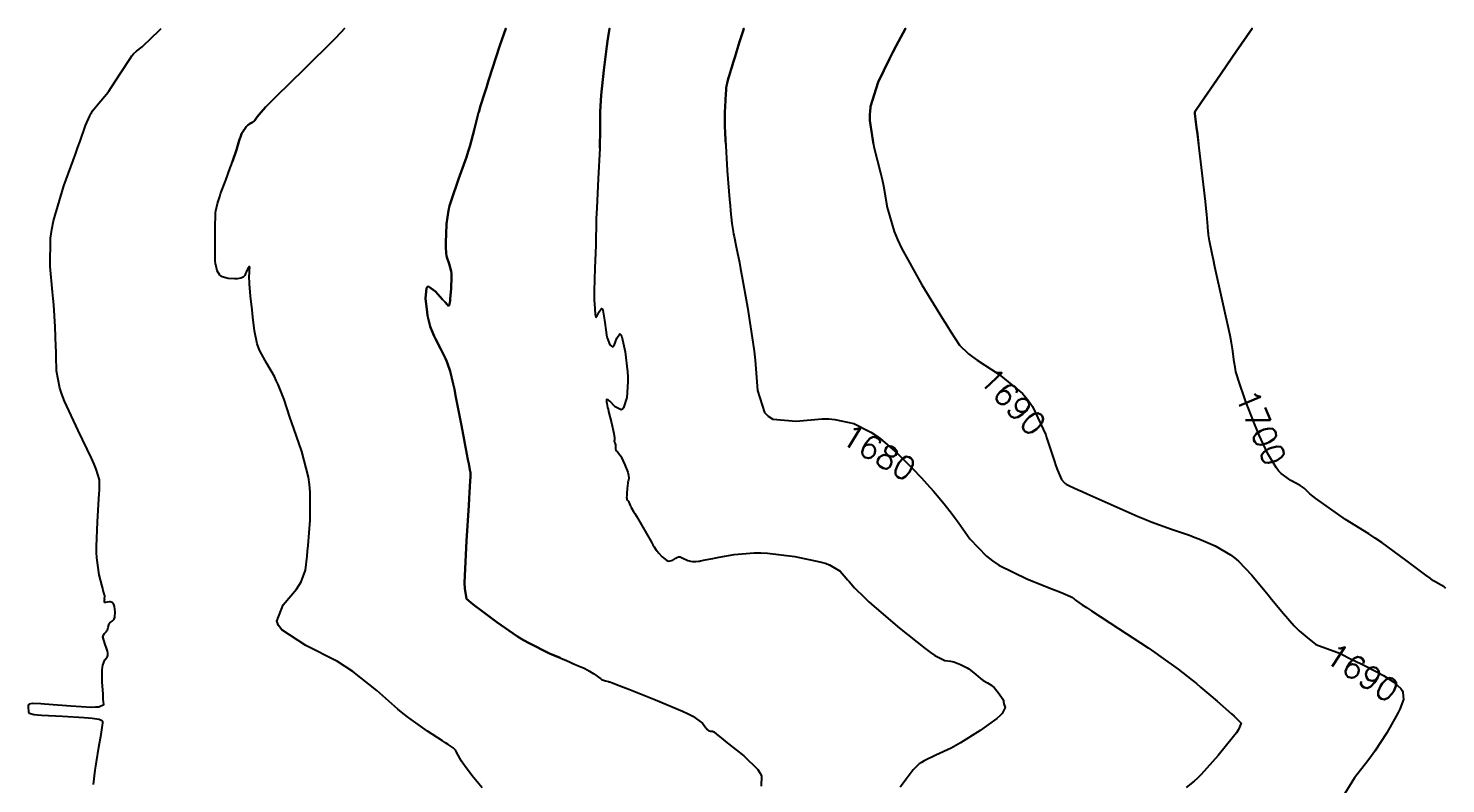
# Model space of a CAD drawing. Header units: metres. Extents: x 837477 to 838477, y 1189014 to 1191014.
# Drawn here: x 837786.9 to 838021.5, y 1190888.9 to 1191013.9 of the extents above; entities that cross this region are included whole.
import ezdxf

# ---------------------------------------------------------------- set-up
doc = ezdxf.new("R2010")
doc.units = ezdxf.units.M
doc.header["$LTSCALE"] = 0.3
doc.layers.add('COTAS 10', color=1, linetype='Continuous')
doc.styles.get("Standard").update_dxf_attribs({"font": 'simplex.shx'})

msp = doc.modelspace()

# ---------------------------------------------------------------- linework, layer by layer
at = {"layer": 'COTAS 10'}
for points, elevation in [([(837797.656, 1190888.726), (837797.964, 1190891.102), (837798.06, 1190891.77), (837798.162, 1190892.441), (837798.567, 1190894.901), (837798.928, 1190896.971), (837799.001, 1190897.397), (837799.062, 1190897.758), (837799.185, 1190898.531), (837799.216, 1190898.839), (837799.219, 1190898.907), (837799.219, 1190898.968), (837799.2, 1190899.127), (837799.09, 1190899.249), (837799.033, 1190899.286), (837798.964, 1190899.325), (837798.623, 1190899.479), (837797.437, 1190899.65), (837796.837, 1190899.7), (837796.119, 1190899.751), (837792.543, 1190899.945), (837789.049, 1190900.146), (837788.383, 1190900.202), (837787.848, 1190900.258), (837787.002, 1190900.459), (837786.988, 1190900.73), (837786.977, 1190900.83), (837786.963, 1190900.94), (837786.888, 1190901.427), (837786.937, 1190901.88), (837787.001, 1190901.97), (837787.087, 1190902.043), (837787.58, 1190902.179), (837788.935, 1190902.131), (837789.565, 1190902.089), (837790.305, 1190902.035), (837793.897, 1190901.736), (837797.357, 1190901.537), (837798.014, 1190901.545), (837798.541, 1190901.58), (837799.356, 1190901.937), (837799.299, 1190902.838), (837799.276, 1190903.216), (837799.249, 1190903.65), (837799.129, 1190905.683), (837799.105, 1190907.7), (837799.139, 1190908.124), (837799.191, 1190908.489), (837799.528, 1190909.322), (837799.883, 1190909.712), (837799.947, 1190909.798), (837799.997, 1190909.875), (837800.05, 1190910.071), (837800.024, 1190910.209), (837800.024, 1190910.249), (837800.026, 1190910.289), (837800.057, 1190910.439), (837800.008, 1190910.779), (837799.959, 1190910.939), (837799.896, 1190911.128), (837799.542, 1190912.045), (837799.258, 1190912.975), (837799.239, 1190913.172), (837799.245, 1190913.341), (837799.482, 1190913.731), (837799.827, 1190914.022), (837799.901, 1190914.13), (837799.965, 1190914.249), (837800.121, 1190914.776), (837800.282, 1190915.294), (837800.349, 1190915.407), (837800.426, 1190915.508), (837800.787, 1190915.76), (837801.117, 1190916.098), (837801.174, 1190916.251), (837801.217, 1190916.431), (837801.25, 1190917.299), (837801.137, 1190918.167), (837801.088, 1190918.347), (837801.031, 1190918.501), (837800.761, 1190918.839), (837800.436, 1190918.946), (837800.344, 1190918.955), (837800.251, 1190918.955), (837799.911, 1190918.879), (837799.637, 1190918.817), (837799.587, 1190918.826), (837799.548, 1190918.847), (837799.499, 1190919.016), (837799.516, 1190919.232), (837799.519, 1190919.283), (837799.521, 1190919.329), (837799.519, 1190919.464), (837799.515, 1190919.563), (837799.516, 1190919.588), (837799.517, 1190919.61), (837799.526, 1190919.681), (837799.536, 1190919.74), (837799.537, 1190919.757), (837799.539, 1190919.773), (837799.538, 1190919.829), (837799.535, 1190919.88), (837799.534, 1190919.893), (837799.534, 1190919.905), (837799.532, 1190919.943), (837799.532, 1190919.985), (837799.531, 1190919.994), (837799.531, 1190920.025), (837799.517, 1190920.078), (837799.508, 1190920.101), (837799.497, 1190920.127), (837799.439, 1190920.251), (837799.272, 1190920.829), (837799.192, 1190921.142), (837799.097, 1190921.521), (837798.633, 1190923.441), (837798.243, 1190926.215), (837798.195, 1190927.132), (837798.174, 1190928.114), (837798.312, 1190932.198), (837798.558, 1190936), (837798.604, 1190936.804), (837798.64, 1190937.5), (837798.693, 1190939.113), (837798.14, 1190940.923), (837797.794, 1190941.743), (837797.365, 1190942.701), (837795.121, 1190947.311), (837792.876, 1190952.176), (837792.447, 1190953.295), (837792.101, 1190954.315), (837791.546, 1190957.174), (837791.504, 1190959.636), (837791.481, 1190960.406), (837791.454, 1190961.215), (837791.314, 1190964.452), (837791.087, 1190968.106), (837791.005, 1190969.178), (837790.913, 1190970.275), (837790.511, 1190974.452), (837790.578, 1190979.143), (837790.782, 1190980.564), (837791.067, 1190982.038), (837792.767, 1190987.804), (837794.67, 1190993.055), (837795.083, 1190994.206), (837795.447, 1190995.224), (837796.351, 1190997.804), (837797.042, 1190999.413), (837797.272, 1190999.819), (837797.386, 1191000), (837797.518, 1191000.209), (837798.547, 1191001.473), (837799.811, 1191002.962), (837800.205, 1191003.492), (837800.619, 1191004.073), (837802.273, 1191006.601), (837803.738, 1191008.878), (837804.032, 1191009.301), (837804.278, 1191009.635), (837804.763, 1191010.095), (837805.708, 1191010.807), (837806.243, 1191011.301), (837806.898, 1191011.922), (837808.87, 1191013.872)], 1640), ([(837862.028, 1190888.141), (837860.34, 1190890.171), (837859.073, 1190891.855), (837858.804, 1190892.24), (837858.571, 1190892.589), (837858.027, 1190893.555), (837857.714, 1190894.19), (837857.627, 1190894.331), (837857.54, 1190894.457), (837857.224, 1190894.784), (837856.379, 1190895.346), (837855.958, 1190895.619), (837855.457, 1190895.943), (837852.97, 1190897.538), (837849.847, 1190899.741), (837848.943, 1190900.449), (837848.023, 1190901.198), (837844.561, 1190904.257), (837840.59, 1190907.431), (837839.35, 1190908.253), (837838.048, 1190909.051), (837832.838, 1190911.727), (837828.847, 1190914.292), (837828.314, 1190915.02), (837828.029, 1190915.756), (837829.065, 1190918.475), (837831.246, 1190921.035), (837831.683, 1190921.67), (837832.048, 1190922.273), (837832.764, 1190924.183), (837833.03, 1190926.486), (837833.111, 1190927.337), (837833.196, 1190928.28), (837833.529, 1190932.454), (837833.535, 1190937.101), (837833.413, 1190938.342), (837833.237, 1190939.563), (837832.159, 1190943.807), (837830.837, 1190947.631), (837830.509, 1190948.588), (837830.197, 1190949.5), (837829.205, 1190952.425), (837828.227, 1190954.945), (837827.923, 1190955.601), (837827.605, 1190956.239), (837826.338, 1190958.395), (837825.197, 1190960.469), (837824.96, 1190961.055), (837824.755, 1190961.647), (837824.3, 1190963.83), (837824.061, 1190966.058), (837823.993, 1190966.678), (837823.925, 1190967.3), (837823.676, 1190969.559), (837823.496, 1190971.577), (837823.472, 1190972.047), (837823.459, 1190972.479), (837823.505, 1190973.719), (837823.535, 1190974.381), (837823.511, 1190974.449), (837823.474, 1190974.466), (837823.225, 1190974.111), (837822.941, 1190973.521), (837822.881, 1190973.39), (837822.83, 1190973.273), (837822.714, 1190972.971), (837822.575, 1190972.77), (837822.509, 1190972.718), (837822.432, 1190972.668), (837822.054, 1190972.498), (837821.457, 1190972.396), (837821.241, 1190972.388), (837821.004, 1190972.389), (837819.963, 1190972.467), (837818.965, 1190972.742), (837818.755, 1190972.868), (837818.574, 1190973.015), (837818.157, 1190973.725), (837817.966, 1190974.51), (837817.926, 1190974.704), (837817.893, 1190974.888), (837817.821, 1190975.469), (837817.799, 1190976.091), (837817.796, 1190976.3), (837817.795, 1190976.526), (837817.803, 1190977.478), (837817.814, 1190978.693), (837817.815, 1190979.085), (837817.814, 1190979.502), (837817.803, 1190981.208), (837817.847, 1190982.901), (837817.882, 1190983.309), (837817.927, 1190983.691), (837818.17, 1190984.853), (837818.571, 1190986.053), (837818.715, 1190986.459), (837818.875, 1190986.896), (837819.571, 1190988.743), (837820.321, 1190990.762), (837820.513, 1190991.309), (837820.7, 1190991.85), (837821.321, 1190993.76), (837821.804, 1190995.304), (837821.903, 1190995.615), (837821.988, 1190995.876), (837822.171, 1190996.395), (837822.271, 1190996.592), (837822.304, 1190996.648), (837822.339, 1190996.705), (837822.485, 1190996.921), (837822.636, 1190997.131), (837822.675, 1190997.185), (837822.712, 1190997.238), (837822.833, 1190997.414), (837822.96, 1190997.58), (837823.001, 1190997.627), (837823.043, 1190997.673), (837823.216, 1190997.845), (837823.437, 1190998.016), (837823.511, 1190998.063), (837823.589, 1190998.11), (837823.916, 1190998.279), (837824.267, 1190998.529), (837824.361, 1190998.628), (837824.453, 1190998.739), (837824.775, 1190999.246), (837825.441, 1191000), (837826.164, 1191000.819), (837826.928, 1191001.602), (837827.858, 1191002.536), (837832.587, 1191007.162), (837837.569, 1191012.108), (837838.657, 1191013.243), (837839.242, 1191013.872), (837838.657, 1191013.243), (837837.569, 1191012.108), (837832.587, 1191007.162), (837827.858, 1191002.536), (837826.928, 1191001.602), (837826.164, 1191000.819), (837825.441, 1191000), (837824.775, 1190999.246), (837824.453, 1190998.739), (837824.361, 1190998.628), (837824.267, 1190998.529), (837823.916, 1190998.279), (837823.589, 1190998.11), (837823.511, 1190998.063), (837823.437, 1190998.016), (837823.216, 1190997.845), (837823.043, 1190997.673), (837823.001, 1190997.627), (837822.96, 1190997.58), (837822.833, 1190997.414), (837822.712, 1190997.238), (837822.675, 1190997.185), (837822.636, 1190997.131), (837822.485, 1190996.921), (837822.339, 1190996.705), (837822.304, 1190996.648), (837822.271, 1190996.592), (837822.171, 1190996.395), (837821.988, 1190995.876), (837821.903, 1190995.615), (837821.804, 1190995.304), (837821.321, 1190993.76), (837820.7, 1190991.85)], 1650), ([(837874.923, 1190909.657), (837873.162, 1190910.413), (837869.769, 1190912.087), (837868.823, 1190912.628), (837867.874, 1190913.203), (837864.426, 1190915.56), (837861.547, 1190917.721), (837860.957, 1190918.172), (837860.458, 1190918.559), (837859.404, 1190919.425), (837859.119, 1190921.173), (837859.105, 1190922.116), (837859.119, 1190923.258), (837859.404, 1190929.038), (837859.784, 1190934.872), (837859.858, 1190936.047), (837859.92, 1190937.03), (837860.03, 1190938.994), (837860.048, 1190939.575), (837860.052, 1190939.688), (837860.055, 1190939.78), (837860.058, 1190939.938), (837860.058, 1190939.957), (837860.059, 1190939.962), (837860.059, 1190939.967), (837860.062, 1190939.983), (837860.066, 1190939.999), (837860.068, 1190940.009), (837860.071, 1190940.029), (837860.074, 1190940.053), (837860.076, 1190940.067), (837860.081, 1190940.094), (837860.086, 1190940.124), (837860.087, 1190940.132), (837860.088, 1190940.141), (837860.091, 1190940.172), (837860.093, 1190940.208), (837860.093, 1190940.219), (837860.094, 1190940.231), (837860.095, 1190940.279), (837860.094, 1190940.326), (837860.092, 1190940.338), (837860.091, 1190940.35), (837860.081, 1190940.388), (837860.066, 1190940.432), (837860.061, 1190940.448), (837860.056, 1190940.466), (837860.034, 1190940.543), (837859.795, 1190941.762), (837859.654, 1190942.5), (837859.479, 1190943.412), (837858.576, 1190948.15), (837857.613, 1190953.1), (837857.4, 1190954.145), (837857.211, 1190955.049), (837856.723, 1190957.137), (837856.272, 1190958.42), (837856.105, 1190958.817), (837855.921, 1190959.231), (837855.104, 1190960.874), (837854.275, 1190962.5), (837854.083, 1190962.904), (837853.906, 1190963.288), (837853.403, 1190964.505), (837853.045, 1190965.876), (837852.96, 1190966.358), (837852.882, 1190966.883), (837852.652, 1190969.145), (837852.784, 1190970.877), (837852.935, 1190971.067), (837853.135, 1190971.133), (837854.268, 1190970.326), (837855.45, 1190969.005), (837855.68, 1190968.746), (837855.868, 1190968.534), (837856.199, 1190968.154), (837856.257, 1190968.083), (837856.274, 1190968.065), (837856.291, 1190968.049), (837856.354, 1190967.997), (837856.424, 1190967.971), (837856.445, 1190967.97), (837856.467, 1190967.973), (837856.551, 1190968.005), (837856.659, 1190968.47), (837856.696, 1190968.744), (837856.735, 1190969.082), (837856.9, 1190970.829), (837856.957, 1190972.769), (837856.927, 1190973.228), (837856.879, 1190973.654), (837856.54, 1190974.913), (837856.171, 1190975.973), (837856.103, 1190976.274), (837856.05, 1190976.579), (837855.984, 1190977.707), (837856.019, 1190978.987), (837856.03, 1190979.388), (837856.042, 1190979.808), (837856.091, 1190981.493), (837856.429, 1190983.733), (837856.622, 1190984.504), (837856.86, 1190985.341), (837858.08, 1190988.905), (837859.396, 1190992.574), (837859.695, 1190993.476), (837859.964, 1190994.329), (837860.699, 1190997), (837861.191, 1190999.048), (837861.308, 1190999.509), (837861.416, 1190999.924), (837861.438, 1191000), (837861.735, 1191001.036), (837862.382, 1191003.063), (837862.696, 1191004.054), (837863.07, 1191005.232), (837864.906, 1191011.036), (837865.902, 1191013.872), (837864.906, 1191011.036), (837863.07, 1191005.232), (837862.696, 1191004.054), (837862.382, 1191003.063), (837861.735, 1191001.036), (837861.438, 1191000), (837861.416, 1190999.924), (837861.308, 1190999.509), (837861.191, 1190999.048), (837860.699, 1190997), (837859.964, 1190994.329), (837859.695, 1190993.476), (837859.396, 1190992.574), (837858.08, 1190988.905), (837856.86, 1190985.341), (837856.622, 1190984.504), (837856.429, 1190983.733), (837856.091, 1190981.493), (837856.042, 1190979.808), (837856.03, 1190979.388), (837856.019, 1190978.987), (837855.984, 1190977.707), (837856.05, 1190976.579), (837856.103, 1190976.274), (837856.171, 1190975.973), (837856.54, 1190974.913), (837856.879, 1190973.654), (837856.927, 1190973.228), (837856.957, 1190972.769), (837856.9, 1190970.829), (837856.735, 1190969.082), (837856.696, 1190968.744), (837856.659, 1190968.47), (837856.551, 1190968.005), (837856.467, 1190967.973), (837856.445, 1190967.97), (837856.424, 1190967.971), (837856.354, 1190967.997), (837856.291, 1190968.049), (837856.274, 1190968.065), (837856.257, 1190968.083), (837856.199, 1190968.154), (837855.868, 1190968.534), (837855.68, 1190968.746), (837855.45, 1190969.005), (837854.268, 1190970.326), (837853.135, 1190971.133), (837852.935, 1190971.067), (837852.784, 1190970.877), (837852.652, 1190969.145), (837852.882, 1190966.883), (837852.96, 1190966.358), (837853.045, 1190965.876), (837853.403, 1190964.505), (837853.906, 1190963.288), (837854.083, 1190962.904), (837854.275, 1190962.5), (837855.104, 1190960.874), (837855.921, 1190959.231), (837856.105, 1190958.817), (837856.272, 1190958.42), (837856.723, 1190957.137), (837857.211, 1190955.049), (837857.4, 1190954.145), (837857.613, 1190953.1), (837858.576, 1190948.15), (837859.479, 1190943.412), (837859.654, 1190942.5), (837859.795, 1190941.762), (837860.034, 1190940.543), (837860.056, 1190940.466), (837860.061, 1190940.448), (837860.066, 1190940.432), (837860.081, 1190940.388), (837860.091, 1190940.35), (837860.092, 1190940.338), (837860.094, 1190940.326), (837860.095, 1190940.279), (837860.094, 1190940.231), (837860.093, 1190940.219), (837860.093, 1190940.208), (837860.091, 1190940.172), (837860.088, 1190940.141), (837860.087, 1190940.132), (837860.086, 1190940.124), (837860.081, 1190940.094), (837860.076, 1190940.067), (837860.074, 1190940.053), (837860.071, 1190940.029), (837860.068, 1190940.009), (837860.066, 1190939.999), (837860.062, 1190939.983), (837860.059, 1190939.967), (837860.059, 1190939.962), (837860.058, 1190939.957), (837860.058, 1190939.938), (837860.055, 1190939.78), (837860.052, 1190939.688), (837860.048, 1190939.575), (837860.03, 1190938.994), (837859.92, 1190937.03), (837859.858, 1190936.047), (837859.784, 1190934.872), (837859.404, 1190929.038), (837859.119, 1190923.258), (837859.105, 1190922.116), (837859.119, 1190921.173), (837859.404, 1190919.425), (837860.458, 1190918.559), (837860.957, 1190918.172), (837861.547, 1190917.721), (837864.426, 1190915.56), (837867.874, 1190913.203), (837868.823, 1190912.628), (837869.769, 1190912.087), (837873.162, 1190910.413), (837875.969, 1190909.208), (837876.545, 1190908.962), (837877.034, 1190908.755), (837878.074, 1190908.323), (837878.618, 1190908.084), (837878.794, 1190907.997), (837878.982, 1190907.902), (837879.754, 1190907.486), (837880.502, 1190907.043), (837880.674, 1190906.93), (837880.832, 1190906.823), (837881.278, 1190906.471), (837881.663, 1190906.183), (837881.783, 1190906.116), (837881.908, 1190906.054), (837882.408, 1190905.875), (837882.891, 1190905.743), (837883.005, 1190905.711), (837883.111, 1190905.682), (837883.425, 1190905.592), (837884.698, 1190905.109), (837885.409, 1190904.831), (837886.275, 1190904.492), (837890.696, 1190902.747), (837895.192, 1190900.84), (837896.105, 1190900.398), (837896.873, 1190899.994), (837898.451, 1190898.846), (837899.007, 1190898.103), (837899.131, 1190897.954), (837899.243, 1190897.83), (837899.54, 1190897.589), (837899.737, 1190897.537), (837899.786, 1190897.532), (837899.832, 1190897.531), (837899.975, 1190897.562), (837900.179, 1190897.518), (837900.263, 1190897.47), (837900.359, 1190897.407), (837900.802, 1190897.049), (837901.816, 1190896.215), (837902.27, 1190895.851), (837902.8, 1190895.43), (837905.341, 1190893.429), (837907.624, 1190891.214), (837907.99, 1190890.657), (837908.242, 1190890.126), (837908.193, 1190888.411)], 1660), ([(837902.317, 1190994.695), (837902.273, 1190995.403), (837902.223, 1190996.591), (837902.189, 1190997.687), (837902.197, 1191000), (837902.2, 1191000.879), (837902.331, 1191003.095), (837902.373, 1191003.576), (837902.417, 1191004), (837902.599, 1191005.052), (837902.788, 1191005.693), (837902.838, 1191005.857), (837902.887, 1191006.017), (837903.053, 1191006.545), (837903.226, 1191007.099), (837903.28, 1191007.275), (837903.335, 1191007.459), (837903.556, 1191008.204), (837903.863, 1191009.221), (837903.973, 1191009.578), (837904.094, 1191009.967), (837904.624, 1191011.642), (837905.2, 1191013.466), (837905.327, 1191013.872), (837905.2, 1191013.466), (837904.624, 1191011.642), (837904.094, 1191009.967), (837903.973, 1191009.578), (837903.863, 1191009.221), (837903.556, 1191008.204), (837903.335, 1191007.459), (837903.28, 1191007.275), (837903.226, 1191007.099), (837903.053, 1191006.545), (837902.887, 1191006.017), (837902.838, 1191005.857), (837902.788, 1191005.693), (837902.599, 1191005.052), (837902.417, 1191004), (837902.373, 1191003.576), (837902.331, 1191003.095), (837902.2, 1191000.879), (837902.197, 1191000), (837902.189, 1190997.687), (837902.223, 1190996.591), (837902.273, 1190995.403), (837902.586, 1190990.345), (837902.956, 1190985.555), (837903.042, 1190984.536), (837903.12, 1190983.65), (837903.341, 1190981.56), (837903.559, 1190980.226), (837903.634, 1190979.818), (837903.717, 1190979.392), (837904.071, 1190977.711), (837904.598, 1190975.087), (837904.789, 1190974.066), (837905, 1190972.918), (837905.928, 1190967.711), (837906.826, 1190961.927), (837907.018, 1190960.416), (837907.187, 1190958.944), (837907.592, 1190953.954), (837908.718, 1190950.29), (837909.34, 1190949.654), (837910.097, 1190949.182), (837913.954, 1190948.847), (837918.306, 1190949.233), (837918.444, 1190949.231), (837919.376, 1190949.216), (837920.388, 1190949.145), (837923.552, 1190948.445), (837926.34, 1190947.055), (837927.114, 1190946.551), (837927.89, 1190945.994), (837930.698, 1190943.552), (837933.168, 1190941.083), (837933.73, 1190940.509), (837934.238, 1190939.984), (837934.733, 1190939.453), (837935.633, 1190938.486), (837936.708, 1190937.253), (837937.016, 1190936.894), (837937.327, 1190936.529), (837938.486, 1190935.147), (837939.857, 1190933.394), (837940.302, 1190932.794), (837940.776, 1190932.144), (837942.723, 1190929.384), (837945.48, 1190926.486), (837946.465, 1190925.749), (837947.545, 1190925.041), (837952.245, 1190922.723), (837956.58, 1190920.984), (837957.43, 1190920.642), (837958.128, 1190920.361), (837959.384, 1190919.847), (837959.601, 1190919.746), (837959.644, 1190919.725), (837959.679, 1190919.706), (837959.745, 1190919.664), (837959.765, 1190919.64), (837959.772, 1190919.633), (837959.778, 1190919.626), (837959.806, 1190919.599), (837959.842, 1190919.568), (837959.854, 1190919.558), (837959.867, 1190919.548), (837959.922, 1190919.505), (837959.98, 1190919.461), (837959.995, 1190919.45), (837960.009, 1190919.439), (837960.057, 1190919.402), (837960.104, 1190919.357), (837960.118, 1190919.341), (837960.133, 1190919.323), (837960.189, 1190919.244), (837961.321, 1190918.469), (837962.014, 1190918.011), (837962.871, 1190917.448), (837967.337, 1190914.539), (837972.219, 1190911.32), (837973.34, 1190910.563), (837974.359, 1190909.864), (837977.204, 1190907.821), (837979.527, 1190905.992), (837980.218, 1190905.428), (837980.929, 1190904.84), (837983.668, 1190902.504), (837986.027, 1190900.423), (837986.499, 1190899.994), (837986.892, 1190899.63), (837987.657, 1190898.845), (837987.221, 1190897.804), (837986.858, 1190897.278), (837986.389, 1190896.649), (837983.817, 1190893.516), (837981.022, 1190890.388), (837980.411, 1190889.762), (837979.871, 1190889.239), (837978.513, 1190888.218)], 1680), ([(837926.762, 1190994.695), (837926.155, 1190998.625), (837926.184, 1190999.794), (837926.206, 1191000), (837926.307, 1191000.944), (837927.531, 1191004.937), (837929.427, 1191008.823), (837929.974, 1191009.906), (837930.529, 1191010.992), (837932.052, 1191013.872), (837930.529, 1191010.992), (837929.974, 1191009.906), (837929.427, 1191008.823), (837927.531, 1191004.937), (837926.307, 1191000.944), (837926.206, 1191000), (837926.184, 1190999.794), (837926.155, 1190998.625), (837926.833, 1190994.239), (837927.955, 1190989.961), (837928.207, 1190988.859), (837928.433, 1190987.793), (837929.036, 1190984.239), (837930.185, 1190980.256), (837930.755, 1190978.918), (837931.434, 1190977.479), (837934.797, 1190971.433), (837938.227, 1190965.818), (837938.948, 1190964.65), (837939.571, 1190963.649), (837940.996, 1190961.433), (837942.465, 1190960.027), (837942.482, 1190960.009), (837943.143, 1190959.508), (837943.913, 1190958.961), (837947.595, 1190956.6), (837951.444, 1190953.446), (837952.319, 1190952.4), (837953.111, 1190951.278), (837955.281, 1190946.6), (837955.432, 1190946.14), (837956.675, 1190942.324), (837956.977, 1190941.455), (837957.243, 1190940.723), (837957.902, 1190939.22), (837958.361, 1190938.681), (837958.501, 1190938.557), (837958.647, 1190938.445), (837959.22, 1190938.128), (837960.651, 1190937.505), (837961.337, 1190937.199), (837962.148, 1190936.834), (837966.126, 1190935.035), (837970.579, 1190933.09), (837971.69, 1190932.635), (837972.747, 1190932.215), (837976.126, 1190930.998), (837979.078, 1190929.972), (837979.866, 1190929.673), (837980.641, 1190929.368), (837983.337, 1190928.209), (837985.862, 1190926.731), (837986.529, 1190926.224), (837987.183, 1190925.674), (837989.43, 1190923.337), (837991.543, 1190920.778), (837992.112, 1190920.088), (837992.673, 1190919.407), (837994.643, 1190917.015), (837996.413, 1190914.983), (837996.849, 1190914.529), (837997.26, 1190914.122), (837998.55, 1190913.042), (838000, 1190911.868), (838004.065, 1190910.371), (838004.673, 1190910.059), (838005.301, 1190909.742), (838007.732, 1190908.547), (838010.084, 1190907.355), (838010.661, 1190907.04), (838011.207, 1190906.731), (838012.914, 1190905.667), (838014.067, 1190904.603), (838014.263, 1190904.293), (838014.407, 1190903.978), (838014.484, 1190902.786), (838013.898, 1190901.191), (838013.624, 1190900.62), (838013.301, 1190899.995), (838011.733, 1190897.272), (838009.769, 1190894.253), (838009.198, 1190893.441), (838008.615, 1190892.639), (838006.407, 1190889.829), (838004.823, 1190887.234)], 1690), ([(838021.492, 1190921.216), (838021.371, 1190921.326), (838021.244, 1190921.425), (838020.724, 1190921.687), (838019.485, 1190922.44), (838019.004, 1190922.779), (838018.904, 1190922.848), (838018.22, 1190923.343), (838014.891, 1190925.854), (838010.923, 1190928.753), (838009.837, 1190929.493), (838008.755, 1190930.206), (838004.891, 1190932.555), (838000, 1190936.069), (837999.012, 1190936.829), (837998.061, 1190937.734), (837997.735, 1190937.973), (837997.381, 1190938.207), (837995.877, 1190939.012), (837994.26, 1190940.176), (837994.136, 1190940.311), (837993.836, 1190940.636), (837993.421, 1190941.156), (837992.005, 1190943.533), (837990.628, 1190946.543), (837990.237, 1190947.463), (837989.842, 1190948.421), (837988.38, 1190952.191), (837987.186, 1190955.625), (837986.96, 1190956.371), (837986.779, 1190957.027), (837986.652, 1190957.774), (837986.5, 1190958.658), (837986.211, 1190960.838), (837986.024, 1190961.84), (837985.79, 1190963.015), (837984.558, 1190968.701), (837983.289, 1190974.381), (837983.032, 1190975.552), (837982.816, 1190976.549), (837982.376, 1190978.701), (837982.234, 1190979.681), (837982.205, 1190979.94), (837982.181, 1190980.192), (837982.135, 1190981.057), (837981.96, 1190983.064), (837981.855, 1190984.037), (837981.726, 1190985.19), (837981.057, 1190990.861), (837980.387, 1190996.396), (837980.258, 1190997.464), (837980.153, 1190998.33), (837979.975, 1190999.779), (837979.959, 1190999.891), (837979.956, 1190999.914), (837979.953, 1190999.933), (837979.948, 1190999.975), (837979.952, 1190999.997), (837979.953, 1191000), (837979.954, 1191000.004), (837979.957, 1191000.011), (837979.973, 1191000.04), (837981.032, 1191001.592), (837983.591, 1191005.344), (837986.793, 1191010.04), (837989.44, 1191013.872), (837986.793, 1191010.04), (837983.591, 1191005.344), (837981.032, 1191001.592), (837979.973, 1191000.04), (837979.957, 1191000.011), (837979.954, 1191000.004), (837979.953, 1191000), (837979.952, 1190999.997), (837979.948, 1190999.975), (837979.953, 1190999.933), (837979.956, 1190999.914), (837979.959, 1190999.891), (837979.975, 1190999.779), (837980.153, 1190998.33), (837980.258, 1190997.464), (837980.387, 1190996.396), (837980.593, 1190994.695)], 1700), ([(837881.47, 1190994.016), (837881.229, 1190988.984), (837880.977, 1190984.184), (837880.931, 1190983.217), (837880.895, 1190982.407), (837880.853, 1190980.789), (837880.842, 1190979.411), (837880.826, 1190978.751), (837880.805, 1190977.972), (837880.68, 1190974.153), (837880.566, 1190970.414), (837880.55, 1190969.684), (837880.543, 1190969.086), (837880.574, 1190968.03), (837880.643, 1190967.691), (837880.659, 1190967.545), (837880.673, 1190967.376), (837880.714, 1190966.581), (837880.83, 1190966.066), (837880.892, 1190966.075), (837880.967, 1190966.15), (837881.347, 1190966.967), (837881.766, 1190967.514), (837881.866, 1190967.419), (837881.959, 1190967.217), (837882.236, 1190965.595), (837882.513, 1190963.557), (837882.605, 1190963.092), (837882.704, 1190962.671), (837883.117, 1190961.511), (837883.579, 1190961.145), (837883.708, 1190961.224), (837883.838, 1190961.382), (837884.313, 1190962.604), (837884.813, 1190963.308), (837884.959, 1190963.139), (837885.108, 1190962.812), (837885.673, 1190960.318), (837886.071, 1190957.017), (837886.114, 1190956.181), (837886.128, 1190955.379), (837885.938, 1190952.767), (837885.417, 1190951.077), (837885.223, 1190950.857), (837885.007, 1190950.745), (837884.045, 1190951.233), (837883.151, 1190952.14), (837882.977, 1190952.292), (837882.836, 1190952.4), (837882.594, 1190952.431), (837882.578, 1190952.179), (837882.58, 1190952.108), (837882.584, 1190952.038), (837882.619, 1190951.783), (837882.769, 1190951.139), (837882.845, 1190950.824), (837882.936, 1190950.45), (837883.389, 1190948.602), (837883.806, 1190946.793), (837883.875, 1190946.444), (837883.923, 1190946.159), (837883.926, 1190945.676), (837883.85, 1190945.576), (837883.848, 1190945.533), (837883.854, 1190945.483), (837883.945, 1190945.248), (837884.049, 1190944.959), (837884.064, 1190944.876), (837884.073, 1190944.791), (837884.056, 1190944.473), (837884.077, 1190944.164), (837884.11, 1190944.086), (837884.155, 1190944.011), (837884.419, 1190943.765), (837884.814, 1190943.298), (837884.943, 1190943.084), (837885.08, 1190942.832), (837885.642, 1190941.617), (837886.113, 1190940.386), (837886.193, 1190940.126), (837886.251, 1190939.9), (837886.275, 1190939.373), (837886.163, 1190938.934), (837886.135, 1190938.763), (837886.107, 1190938.571), (837886.018, 1190937.7), (837885.952, 1190936.855), (837885.939, 1190936.679), (837885.928, 1190936.528), (837885.91, 1190936.194), (837885.933, 1190936.027), (837885.949, 1190935.982), (837885.968, 1190935.938), (837886.071, 1190935.782), (837886.2, 1190935.598), (837886.236, 1190935.536), (837886.271, 1190935.469), (837886.399, 1190935.187), (837886.521, 1190934.902), (837886.553, 1190934.833), (837886.584, 1190934.768), (837886.69, 1190934.571), (837887.073, 1190933.913), (837887.279, 1190933.558), (837887.529, 1190933.129), (837890.039, 1190928.806), (837890.278, 1190928.394), (837890.471, 1190928.061), (837890.786, 1190927.52), (837890.799, 1190927.499), (837890.802, 1190927.495), (837890.804, 1190927.492), (837890.81, 1190927.485), (837890.815, 1190927.483), (837890.818, 1190927.483), (837890.834, 1190927.485), (837890.836, 1190927.484), (837890.836, 1190927.482), (837890.985, 1190927.314), (837891.079, 1190927.209), (837891.196, 1190927.08), (837891.813, 1190926.401), (837892.545, 1190925.802), (837892.736, 1190925.722), (837892.921, 1190925.68), (837893.547, 1190925.836), (837894.05, 1190926.169), (837894.159, 1190926.238), (837894.254, 1190926.296), (837894.487, 1190926.422), (837894.704, 1190926.413), (837894.789, 1190926.386), (837894.886, 1190926.349), (837895.326, 1190926.128), (837895.811, 1190925.881), (837895.936, 1190925.828), (837896.058, 1190925.781), (837896.462, 1190925.666), (837896.832, 1190925.613), (837896.932, 1190925.605), (837897.03, 1190925.6), (837897.375, 1190925.608), (837897.814, 1190925.667), (837897.971, 1190925.694), (837898.145, 1190925.727), (837898.902, 1190925.884), (837900.167, 1190926.14), (837900.66, 1190926.234), (837901.216, 1190926.339), (837903.738, 1190926.801), (837907.053, 1190927.07), (837908.108, 1190927.053), (837909.222, 1190926.996), (837913.738, 1190926.457), (837917.878, 1190925.594), (837918.754, 1190925.332), (837919.512, 1190925.06), (837921.276, 1190923.995), (837922.242, 1190922.891), (837922.498, 1190922.594), (837922.749, 1190922.301), (837923.611, 1190921.276), (837925.266, 1190919.645), (837926.015, 1190918.97), (837926.892, 1190918.198), (837931.11, 1190914.603), (837935.329, 1190911.207), (837936.206, 1190910.561), (837936.956, 1190910.043), (837938.614, 1190909.232), (837939.515, 1190909.147), (837939.789, 1190909.085), (837940.074, 1190909.008), (837941.189, 1190908.591), (837942.296, 1190908.018), (837942.576, 1190907.842), (837942.844, 1190907.658), (837943.714, 1190906.93), (837944.492, 1190906.242), (837944.701, 1190906.083), (837944.908, 1190905.938), (837945.634, 1190905.528), (837946.342, 1190905.088), (837946.538, 1190904.923), (837946.733, 1190904.74), (837947.436, 1190903.927), (837947.993, 1190903.146), (837948.096, 1190902.984), (837948.177, 1190902.845), (837948.284, 1190902.537), (837948.303, 1190902.276), (837948.328, 1190902.168), (837948.361, 1190902.043), (837948.552, 1190901.459), (837948.071, 1190900.456), (837947.68, 1190900.068), (837947.178, 1190899.631), (837944.434, 1190897.652), (837941.198, 1190895.629), (837940.386, 1190895.165), (837939.609, 1190894.742), (837937.108, 1190893.56), (837935.152, 1190892.636), (837934.72, 1190892.375), (837934.335, 1190892.112), (837933.338, 1190891.146), (837932.207, 1190889.599), (837931.738, 1190888.97), (837931.2, 1190888.255)], 1670), ([(837862.028, 1190888.141), (837860.34, 1190890.171), (837859.073, 1190891.855), (837858.804, 1190892.24), (837858.571, 1190892.589), (837858.027, 1190893.555), (837857.714, 1190894.19), (837857.627, 1190894.331), (837857.54, 1190894.457), (837857.224, 1190894.784), (837856.379, 1190895.346), (837855.958, 1190895.619), (837855.457, 1190895.943), (837852.97, 1190897.538), (837849.847, 1190899.741), (837848.943, 1190900.449), (837848.023, 1190901.198), (837844.561, 1190904.257), (837840.59, 1190907.431), (837839.35, 1190908.253), (837838.048, 1190909.051), (837832.838, 1190911.727), (837828.847, 1190914.292), (837828.314, 1190915.02), (837828.029, 1190915.756), (837829.065, 1190918.475), (837831.246, 1190921.035), (837831.683, 1190921.67), (837832.048, 1190922.273), (837832.764, 1190924.183), (837833.03, 1190926.486), (837833.111, 1190927.337), (837833.196, 1190928.28), (837833.529, 1190932.454), (837833.535, 1190937.101), (837833.413, 1190938.342), (837833.237, 1190939.563), (837832.159, 1190943.807), (837830.837, 1190947.631), (837830.509, 1190948.588), (837830.197, 1190949.5), (837829.205, 1190952.425), (837828.227, 1190954.945), (837827.923, 1190955.601), (837827.605, 1190956.239), (837826.338, 1190958.395), (837825.197, 1190960.469), (837824.96, 1190961.055), (837824.923, 1190961.161)], 1650)]:
    msp.add_lwpolyline(points, dxfattribs=dict(at, elevation=elevation))
at = {"layer": 'COTAS 10', "elevation": 1670}
msp.add_lwpolyline([(837881.577, 1191001.042), (837881.633, 1191001.893), (837881.709, 1191002.83), (837882.14, 1191006.94), (837882.635, 1191010.907), (837882.751, 1191011.754), (837882.857, 1191012.492), (837883.096, 1191013.872), (837882.857, 1191012.492), (837882.751, 1191011.754), (837882.635, 1191010.907), (837882.14, 1191006.94), (837881.709, 1191002.83), (837881.633, 1191001.893), (837881.577, 1191001.042), (837881.557, 1191000), (837881.533, 1190998.694), (837881.536, 1190996.122), (837881.509, 1190995.129), (837881.47, 1190994.016), (837881.509, 1190995.129), (837881.536, 1190996.122), (837881.533, 1190998.694), (837881.557, 1191000)], close=True, dxfattribs=at)

# ---------------------------------------------------------------- texts
at = {"layer": 'COTAS 10', "char_height": 3.8, "attachment_point": 7}
for s, insert, rotation in [('1690', (837944.017, 1190955.579, 1690), 313.04296), ('1700', (837986.615, 1190953.037, 1700), 293.20437), ('1680', (837921.11, 1190945.414, 1680), 329.03068), ('1690', (838001.215, 1190909.238, 1690), 326.66909)]:
    msp.add_mtext(s, dxfattribs=dict(at, insert=insert, rotation=rotation))

doc.saveas('drawing.dxf')
